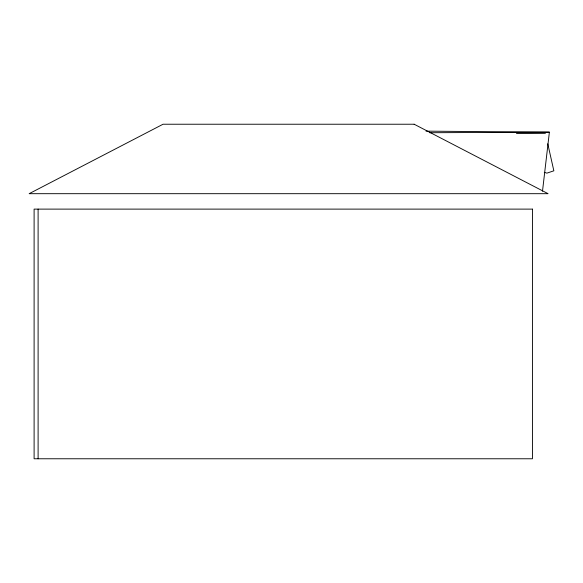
<?xml version="1.0" encoding="UTF-8"?>
<svg xmlns="http://www.w3.org/2000/svg" width="583" height="583" viewBox="0 0 583 583"><rect width="100%" height="100%" fill="white"/><g stroke="black" fill="none" stroke-linecap="round" stroke-linejoin="round"><path stroke-width="0.87" d="M542.496 191.202L549.383 132.166L426.027 131.146M516.458 133.522L545.411 133.325M429.605 132.727L549.383 132.166M414.178 124.23L163.058 124.23L29.15 193.687L548.086 193.687L414.156 124.23M544.303 172.335L546.898 173.144L553.85 170.812L547.765 143.782M38.106 209.115L38.106 458.77M532.432 209.115L34.105 209.115L34.105 458.77L532.432 458.77L532.432 209.115"/></g></svg>
